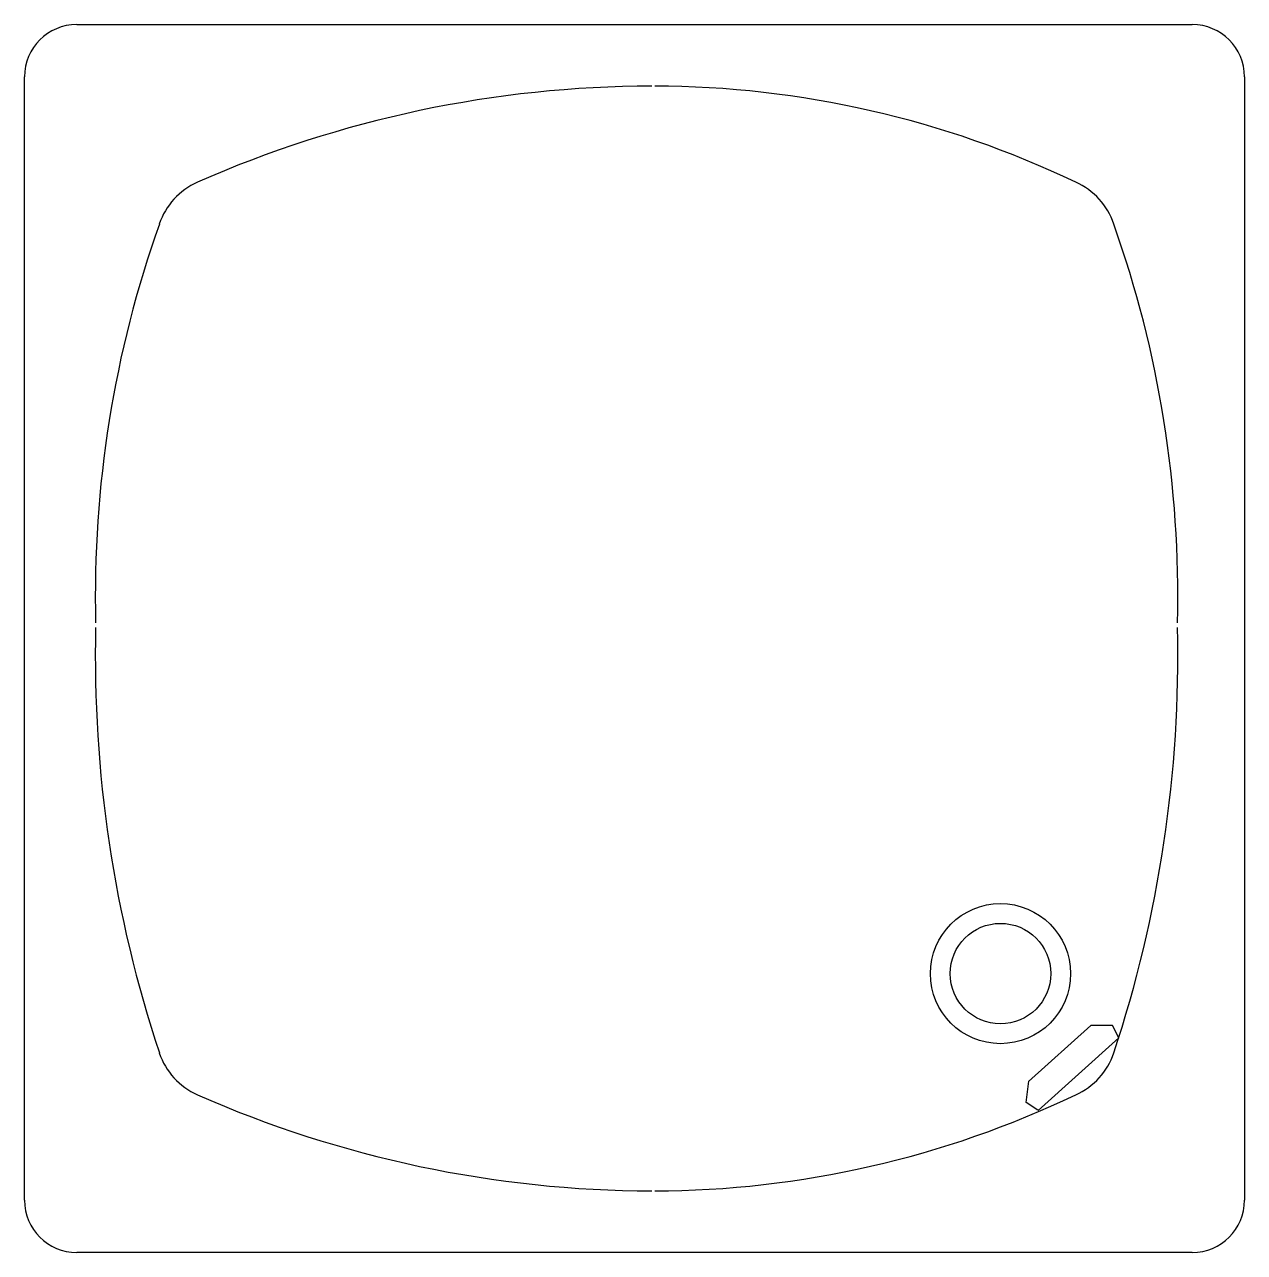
# Model space of a CAD drawing. Extents: x 0 to 70, y 0 to 70.5.
import ezdxf

# ---------------------------------------------------------------- set-up
doc = ezdxf.new("R2010")
doc.units = 0
doc.header["$LTSCALE"] = 5
doc.header["$MEASUREMENT"] = 0
doc.layers.get('0').update_dxf_attribs({"linetype": 'CONTINUOUS'})

msp = doc.modelspace()

# ---------------------------------------------------------------- linework, layer by layer
at = {"color": 0, "linetype": 'ByBlock'}
for p, q in [((3, 70.46), (67, 70.46)), ((0, 3), (0, 67.46)), ((70, 67.46), (70, 3)), ((57.618, 9.809), (61.178, 13.022)), ((62.423, 13.022), (61.178, 13.022)), ((62.783, 12.316), (62.423, 13.022)), ((58.163, 8.146), (62.783, 12.316)), ((57.484, 8.597), (57.621, 9.835)), ((58.148, 8.162), (57.484, 8.597)), ((67, 0), (3, 0))]:
    msp.add_line(p, q, dxfattribs=at)
for radius in [4.02, 2.884]:
    msp.add_circle((56, 16), radius, dxfattribs=at)
for centre, radius, start, end in [((3, 67.46), 3, 90, 180), ((67, 67.46), 3, 0, 90), ((36.093, 2.064), 64.863, 90.08172, 113.80162), ((36.05, 10.785), 56.141, 64.38704, 89.89001), ((11.53, 57.75), 4, 113.80162, 161.646), ((58.705, 57.75), 4, 18.354, 66.19838), ((67.739, 37.689), 63.68, 160.43952, 181.40186), ((2.496, 37.689), 63.68, 358.59814, 19.56048), ((76.306, 34.201), 72.247, 178.67696, 198.354), ((-6.07, 34.201), 72.247, 341.646, 1.32304), ((11.53, 12.711), 4, 198.354, 246.19838), ((58.705, 12.711), 4, 293.80162, 341.646), ((36.093, 68.397), 64.863, 246.19838, 269.91828), ((36.05, 59.675), 56.141, 270.10999, 295.61296), ((3, 3), 3, 180, 270), ((67, 3), 3, 270, 0)]:
    msp.add_arc(centre, radius, start, end, dxfattribs=at)

doc.saveas('drawing.dxf')
